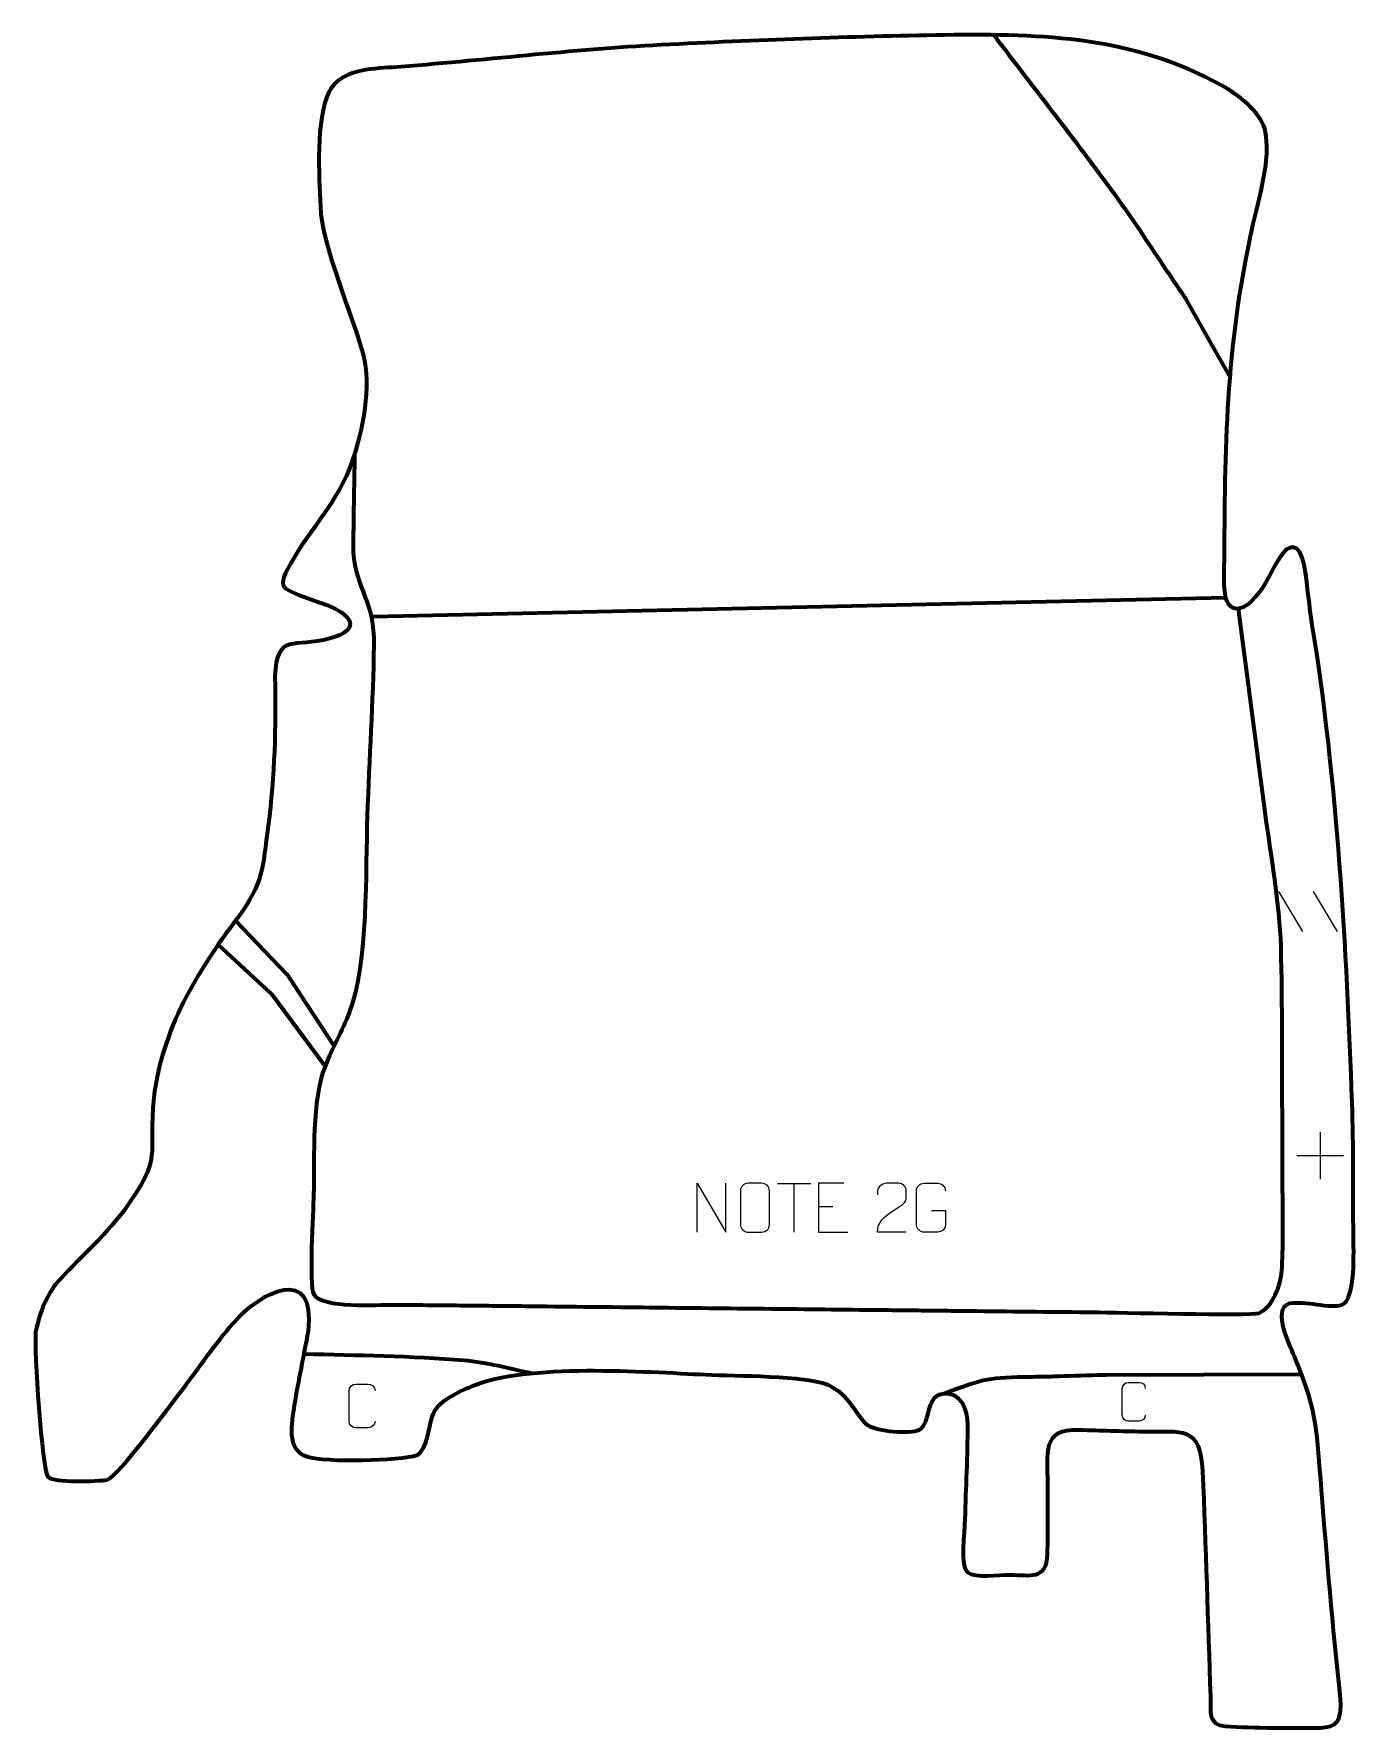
# Model space of a CAD drawing. Header units: millimetres. Extents: x -636 to 40, y -25 to 841.
import ezdxf

# ---------------------------------------------------------------- set-up
doc = ezdxf.new("R2010")
doc.units = ezdxf.units.MM
doc.header["$MEASUREMENT"] = 0
doc.layers.add('layer 2', color=7, linetype='Continuous')
doc.layers.add('layer 3', color=7, linetype='Continuous')

msp = doc.modelspace()

# ---------------------------------------------------------------- linework, layer by layer
at = {"layer": 'layer 2', "color": 142, "lineweight": 158}
for points, knots in [([(-145.1841, 840.3204), (-124.0651, 812.5018), (-101.8948, 784.464), (-81.4848, 756.2318), (-81.4848, 756.2318), (-73.0145, 744.5152), (-65.1868, 732.2817), (-57.0799, 720.3062), (-57.0799, 720.3062), (-53.7285, 715.3673), (-50.3771, 710.4284), (-47.0257, 705.4895), (-47.0257, 705.4895), (-47.0257, 705.4895), (-33.1349, 680.8831), (-33.1349, 680.8831), (-33.1349, 680.8831), (-33.1349, 680.8831), (-24.2785, 665.3839), (-24.2785, 665.3839)], [0, 0, 0, 0, 0.16666667, 0.16666667, 0.16666667, 0.16666667, 0.33333333, 0.33333333, 0.33333333, 0.33333333, 0.5, 0.5, 0.5, 0.5, 0.66666667, 0.66666667, 0.66666667, 0.66666667, 1, 1, 1, 1]), ([(-472.0827, 626.2237), (-472.3104, 609.6027), (-472.7925, 592.6545), (-472.8318, 576.0804), (-472.8318, 576.0804), (-471.2756, 556.3575), (-461.8374, 550.7393), (-462.2408, 528.3381), (-462.2408, 528.3381), (-462.7592, 499.5548), (-464.5997, 470.1066), (-465.6449, 441.2183), (-465.6449, 441.2183), (-466.5911, 413.0783), (-465.0396, 365.5722), (-474.8308, 340.4005), (-474.8308, 340.4005), (-478.653, 330.9245), (-483.2683, 322.495), (-487.0489, 313.4132), (-487.0489, 313.4132), (-494.2457, 295.2459), (-492.6034, 267.1709), (-493.0295, 247.1221), (-493.0295, 247.1221), (-493.3046, 238.9441), (-495.5963, 200.9857), (-492.9461, 196.2829), (-492.9461, 196.2829), (-488.9327, 189.1611), (-460.1597, 191.0677), (-452.3146, 191.0636), (-452.3146, 191.0636), (-440.8333, 190.957), (-429.3519, 190.8691), (-417.8707, 190.7508), (-417.8707, 190.7508), (-417.8707, 190.7508), (-414.8701, 190.7182), (-414.8701, 190.7182), (-414.8701, 190.7182), (-404.868, 190.6093), (-394.8659, 190.5005), (-384.8639, 190.3917), (-384.8639, 190.3917), (-364.8598, 190.1741), (-344.8556, 189.9565), (-324.8515, 189.7388), (-324.8515, 189.7388), (-315.8497, 189.6409), (-306.8478, 189.543), (-297.8459, 189.445), (-297.8459, 189.445), (-288.344, 189.3417), (-278.842, 189.2383), (-269.3401, 189.1349), (-269.3401, 189.1349), (-260.3382, 189.037), (-251.3364, 188.9391), (-242.3345, 188.8411), (-242.3345, 188.8411), (-232.8326, 188.7377), (-223.3306, 188.6344), (-213.8286, 188.531), (-213.8286, 188.531), (-203.8266, 188.4222), (-193.8245, 188.3134), (-183.8225, 188.2046), (-183.8225, 188.2046), (-173.8204, 188.0957), (-163.8183, 187.9869), (-153.8163, 187.8781), (-153.8163, 187.8781), (-133.8122, 187.6605), (-113.808, 187.4429), (-93.8039, 187.2252), (-93.8039, 187.2252), (-83.1235, 187.0864), (-13.3609, 185.4136), (-9.6493, 186.7695), (-9.6493, 186.7695), (-2.5131, 189.3765), (1.7093, 201.5192), (2.1873, 208.4257), (2.1873, 208.4257), (2.985, 219.9522), (2.6677, 234.443), (2.6325, 246.1926), (2.6325, 246.1926), (2.6039, 255.7559), (2.5235, 265.3182), (2.5095, 274.8817), (2.5095, 274.8817), (2.5073, 277.115), (2.5044, 279.3483), (2.51, 281.5816), (2.51, 281.5816), (2.5124, 282.2362), (2.5147, 282.8908), (2.5169, 283.5454), (2.5169, 283.5454), (2.2827, 313.6798), (2.6089, 344.185), (1.7975, 374.2668), (1.7975, 374.2668), (1.0923, 396.4331), (-3.3863, 420.633), (-6.3114, 442.8461), (-6.3114, 442.8461), (-10.8834, 477.5661), (-15.4551, 512.2861), (-20.0284, 547.0059)], [0, 0, 0, 0, 0.03448276, 0.03448276, 0.03448276, 0.03448276, 0.06896552, 0.06896552, 0.06896552, 0.06896552, 0.10344828, 0.10344828, 0.10344828, 0.10344828, 0.13793103, 0.13793103, 0.13793103, 0.13793103, 0.17241379, 0.17241379, 0.17241379, 0.17241379, 0.20689655, 0.20689655, 0.20689655, 0.20689655, 0.24137931, 0.24137931, 0.24137931, 0.24137931, 0.27586207, 0.27586207, 0.27586207, 0.27586207, 0.31034483, 0.31034483, 0.31034483, 0.31034483, 0.34482759, 0.34482759, 0.34482759, 0.34482759, 0.37931034, 0.37931034, 0.37931034, 0.37931034, 0.4137931, 0.4137931, 0.4137931, 0.4137931, 0.44827586, 0.44827586, 0.44827586, 0.44827586, 0.48275862, 0.48275862, 0.48275862, 0.48275862, 0.51724138, 0.51724138, 0.51724138, 0.51724138, 0.55172414, 0.55172414, 0.55172414, 0.55172414, 0.5862069, 0.5862069, 0.5862069, 0.5862069, 0.62068966, 0.62068966, 0.62068966, 0.62068966, 0.65517241, 0.65517241, 0.65517241, 0.65517241, 0.68965517, 0.68965517, 0.68965517, 0.68965517, 0.72413793, 0.72413793, 0.72413793, 0.72413793, 0.75862069, 0.75862069, 0.75862069, 0.75862069, 0.79310345, 0.79310345, 0.79310345, 0.79310345, 0.82758621, 0.82758621, 0.82758621, 0.82758621, 0.86206897, 0.86206897, 0.86206897, 0.86206897, 0.89655172, 0.89655172, 0.89655172, 0.89655172, 0.93103448, 0.93103448, 0.93103448, 0.93103448, 1, 1, 1, 1]), ([(-532.9614, 387.5123), (-532.9614, 387.5123), (-506.7386, 360.075), (-506.7386, 360.075), (-506.7386, 360.075), (-506.7386, 360.075), (-482.776, 323.4881), (-482.776, 323.4881)], [0, 0, 0, 0, 0.33333333, 0.33333333, 0.33333333, 0.33333333, 1, 1, 1, 1]), ([(-487.6903, 313.7746), (-487.6903, 313.7746), (-514.4116, 349.8886), (-514.4116, 349.8886), (-514.4116, 349.8886), (-514.4116, 349.8886), (-541.8259, 375.2285), (-541.8259, 375.2285)], [0, 0, 0, 0, 0.33333333, 0.33333333, 0.33333333, 0.33333333, 1, 1, 1, 1]), ([(-498.0573, 165.9468), (-471.1051, 165.2485), (-442.9798, 164.9556), (-416.1775, 162.684), (-416.1775, 162.684), (-404.5367, 161.6974), (-392.6596, 158.493), (-381.2109, 156.0577)], [0, 0, 0, 0, 0.33333333, 0.33333333, 0.33333333, 0.33333333, 1, 1, 1, 1]), ([(-170.5976, 145.6899), (-148.6917, 153.8105), (-148.5617, 153.881), (-125.1473, 154.2633), (-125.1473, 154.2633), (-121.6685, 154.3201), (-118.1978, 154.3783), (-114.7195, 154.4745), (-114.7195, 154.4745), (-107.2337, 154.7003), (-99.7479, 154.9262), (-92.2622, 155.1521), (-92.2622, 155.1521), (-92.2622, 155.1521), (-87.7707, 155.2876), (-87.7707, 155.2876), (-87.7707, 155.2876), (-87.7707, 155.2876), (12.275, 155.6301), (12.275, 155.6301)], [0, 0, 0, 0, 0.16666667, 0.16666667, 0.16666667, 0.16666667, 0.33333333, 0.33333333, 0.33333333, 0.33333333, 0.5, 0.5, 0.5, 0.5, 0.66666667, 0.66666667, 0.66666667, 0.66666667, 1, 1, 1, 1])]:
    msp.add_open_spline(points, degree=3, knots=knots, dxfattribs=at)
msp.add_open_spline([(-462.6929, 542.9277), (-462.6929, 542.9277), (-26.3985, 552.6901), (-26.3985, 552.6901)], degree=3, dxfattribs=at)
at = {"layer": 'layer 3', "color": 242, "lineweight": 158}
msp.add_open_spline([(-315.1318, 835.2465), (-267.0279, 837.6882), (-218.4661, 839.5269), (-170.3093, 840.2859), (-170.3093, 840.2859), (-119.0903, 840.8789), (-74.046, 839.5377), (-28.4945, 814.4902), (-28.4945, 814.4902), (-20.5216, 810.1061), (-9.44, 801.4766), (-6.54, 792.5709), (-6.54, 792.5709), (-2.5785, 777.0964), (-10.5385, 753.4555), (-13.8564, 737.4366), (-13.8564, 737.4366), (-27.3728, 672.1774), (-26.6154, 626.3395), (-27.299, 561.2204), (-27.299, 561.2204), (-27.2911, 555.4543), (-26.5075, 543.7707), (-17.4738, 547.7679), (-17.4738, 547.7679), (-5.1301, 554.2167), (-0.281, 578.2481), (7.6592, 578.4736), (7.6592, 578.4736), (13.8399, 578.6492), (14.7895, 561.3645), (15.369, 556.7941), (15.369, 556.7941), (16.1884, 550.3318), (16.9161, 543.9347), (17.9465, 537.4956), (17.9465, 537.4956), (30.4212, 461.6202), (35.4604, 371.1039), (38.1771, 294.3343), (38.1771, 294.3343), (38.9677, 271.9953), (38.5249, 249.0646), (38.8286, 226.5933), (38.8286, 226.5933), (38.8607, 219.6707), (40.1985, 193.5978), (32.8397, 190.9551), (32.8397, 190.9551), (27.2512, 188.9481), (13.4854, 193.3141), (6.1916, 191.7952), (6.1916, 191.7952), (-3.389, 189.0185), (6.8714, 168.9777), (9.2402, 163.2919), (9.2402, 163.2919), (20.6828, 135.6377), (20.1154, 125.6978), (22.4891, 96.4485), (22.4891, 96.4485), (25.3345, 61.4772), (28.1163, 26.4998), (32.0695, -8.3681), (32.0695, -8.3681), (33.6601, -22.3974), (29.5773, -25.0887), (22.0372, -25.2033), (22.0372, -25.2033), (7.1999, -25.4289), (-12.2242, -25.3251), (-26.7221, -24.4892), (-26.7221, -24.4892), (-35.8524, -23.9629), (-34.1846, -16.1434), (-34.3082, -9.5134), (-34.3082, -9.5134), (-35.7009, 28.8651), (-36.6764, 67.49), (-38.3252, 105.8213), (-38.3252, 105.8213), (-39.7082, 129.6425), (-48.2366, 125.9104), (-69.1632, 126.2706), (-69.1632, 126.2706), (-80.1014, 126.4589), (-90.579, 126.7364), (-101.5058, 127.1457), (-101.5058, 127.1457), (-120.845, 127.8701), (-117.4385, 114.909), (-117.5124, 99.7786), (-117.5124, 99.7786), (-117.5745, 87.7062), (-117.5387, 75.6278), (-117.5896, 63.5748), (-117.5896, 63.5748), (-118.2899, 50.1119), (-126.4062, 52.9168), (-137.0524, 52.9439), (-137.0524, 52.9439), (-142.0911, 52.9568), (-155.0049, 51.1384), (-158.4752, 54.178), (-158.4752, 54.178), (-162.5577, 57.7538), (-160.2451, 72.8415), (-160.0612, 78.3361), (-160.0612, 78.3361), (-159.5344, 94.3395), (-158.8013, 110.8776), (-158.5635, 126.8355), (-158.5635, 126.8355), (-158.4596, 133.8051), (-159.5461, 144.5051), (-168.4112, 145.6097), (-168.4112, 145.6097), (-180.8204, 147.1559), (-176.6796, 130.3941), (-183.267, 127.1049), (-183.267, 127.1049), (-188.0051, 124.7391), (-204.715, 126.4502), (-209.7143, 129.4309), (-209.7143, 129.4309), (-217.1573, 136.3516), (-218.5621, 144.6994), (-229.9274, 150.1021), (-229.9274, 150.1021), (-241.0266, 154.8307), (-277.5397, 154.6513), (-292.3509, 155.3333), (-292.3509, 155.3333), (-323.5941, 156.758), (-384.3352, 161.2583), (-412.1012, 149.4008), (-412.1012, 149.4008), (-419.3165, 146.2985), (-430.0524, 141.8683), (-432.4912, 133.6945), (-432.4912, 133.6945), (-434.0374, 128.1916), (-435.181, 117.3875), (-439.7735, 114.2516), (-439.7735, 114.2516), (-449.3396, 111.1524), (-487.1669, 110.4558), (-496.3106, 113.3878), (-496.3106, 113.3878), (-507.4453, 116.9584), (-504.3479, 130.4884), (-502.9354, 139.6642), (-502.9354, 139.6642), (-500.9508, 152.4515), (-498.0682, 164.8945), (-495.9125, 177.5899), (-495.9125, 177.5899), (-491.5879, 212.6326), (-520.6826, 197.2208), (-534.1997, 181.6838), (-534.1997, 181.6838), (-542.9642, 171.6096), (-551.6674, 158.7579), (-560.0062, 147.9247), (-560.0062, 147.9247), (-565.3308, 140.936), (-593.4389, 102.7652), (-598.7534, 101.5553), (-598.7534, 101.5553), (-603.4681, 100.7298), (-626.0651, 99.8767), (-628.9365, 103.0709), (-628.9365, 103.0709), (-632.0004, 106.4792), (-636.1407, 168.9436), (-635.228, 176.9774), (-635.228, 176.9774), (-633.7288, 185.0221), (-630.1892, 195.2106), (-624.8729, 201.5312), (-624.8729, 201.5312), (-613.1309, 214.8768), (-600.9061, 224.7242), (-590.0084, 239.3132), (-590.0084, 239.3132), (-569.61, 267.5555), (-577.9097, 266.1191), (-574.8203, 296.9822), (-574.8203, 296.9822), (-570.2797, 332.7948), (-553.2015, 360.505), (-532.0327, 388.7549), (-532.0327, 388.7549), (-518.4833, 407.0664), (-519.2634, 413.9937), (-516.2816, 435.9238), (-516.2816, 435.9238), (-512.9271, 462.2518), (-512.4091, 485.7806), (-512.814, 512.2299), (-512.814, 512.2299), (-512.2781, 534.8703), (-502.8205, 526.8192), (-484.9114, 531.6423), (-484.9114, 531.6423), (-468.0809, 536.1749), (-473.5959, 543.9659), (-486.5448, 548.9641), (-486.5448, 548.9641), (-491.7639, 550.9786), (-503.4016, 554.3686), (-507.4587, 557.3007), (-507.4587, 557.3007), (-510.9346, 560.2989), (-506.7079, 566.6634), (-505.0096, 569.7046), (-505.0096, 569.7046), (-494.5381, 588.4564), (-480.6235, 601.3334), (-473.2694, 622.5087), (-473.2694, 622.5087), (-468.0446, 638.2112), (-463.2731, 660.6817), (-467.6823, 676.9299), (-467.6823, 676.9299), (-473.7108, 698.1766), (-488.7057, 732.1729), (-489.613, 752.7146), (-489.613, 752.7146), (-490.3085, 768.4592), (-492.0394, 797.2333), (-485.2524, 810.9997), (-485.2524, 810.9997), (-479.4899, 822.6882), (-464.0297, 822.9325), (-452.7108, 823.7693), (-452.7108, 823.7693), (-406.7271, 827.1689), (-361.3539, 832.7903), (-315.1318, 835.2465)], degree=3, knots=[0, 0, 0, 0, 0.01639344, 0.01639344, 0.01639344, 0.01639344, 0.03278689, 0.03278689, 0.03278689, 0.03278689, 0.04918033, 0.04918033, 0.04918033, 0.04918033, 0.06557377, 0.06557377, 0.06557377, 0.06557377, 0.08196721, 0.08196721, 0.08196721, 0.08196721, 0.09836066, 0.09836066, 0.09836066, 0.09836066, 0.1147541, 0.1147541, 0.1147541, 0.1147541, 0.13114754, 0.13114754, 0.13114754, 0.13114754, 0.14754098, 0.14754098, 0.14754098, 0.14754098, 0.16393443, 0.16393443, 0.16393443, 0.16393443, 0.18032787, 0.18032787, 0.18032787, 0.18032787, 0.19672131, 0.19672131, 0.19672131, 0.19672131, 0.21311475, 0.21311475, 0.21311475, 0.21311475, 0.2295082, 0.2295082, 0.2295082, 0.2295082, 0.24590164, 0.24590164, 0.24590164, 0.24590164, 0.26229508, 0.26229508, 0.26229508, 0.26229508, 0.27868852, 0.27868852, 0.27868852, 0.27868852, 0.29508197, 0.29508197, 0.29508197, 0.29508197, 0.31147541, 0.31147541, 0.31147541, 0.31147541, 0.32786885, 0.32786885, 0.32786885, 0.32786885, 0.3442623, 0.3442623, 0.3442623, 0.3442623, 0.36065574, 0.36065574, 0.36065574, 0.36065574, 0.37704918, 0.37704918, 0.37704918, 0.37704918, 0.39344262, 0.39344262, 0.39344262, 0.39344262, 0.40983607, 0.40983607, 0.40983607, 0.40983607, 0.42622951, 0.42622951, 0.42622951, 0.42622951, 0.44262295, 0.44262295, 0.44262295, 0.44262295, 0.45901639, 0.45901639, 0.45901639, 0.45901639, 0.47540984, 0.47540984, 0.47540984, 0.47540984, 0.49180328, 0.49180328, 0.49180328, 0.49180328, 0.50819672, 0.50819672, 0.50819672, 0.50819672, 0.52459016, 0.52459016, 0.52459016, 0.52459016, 0.54098361, 0.54098361, 0.54098361, 0.54098361, 0.55737705, 0.55737705, 0.55737705, 0.55737705, 0.57377049, 0.57377049, 0.57377049, 0.57377049, 0.59016393, 0.59016393, 0.59016393, 0.59016393, 0.60655738, 0.60655738, 0.60655738, 0.60655738, 0.62295082, 0.62295082, 0.62295082, 0.62295082, 0.63934426, 0.63934426, 0.63934426, 0.63934426, 0.6557377, 0.6557377, 0.6557377, 0.6557377, 0.67213115, 0.67213115, 0.67213115, 0.67213115, 0.68852459, 0.68852459, 0.68852459, 0.68852459, 0.70491803, 0.70491803, 0.70491803, 0.70491803, 0.72131148, 0.72131148, 0.72131148, 0.72131148, 0.73770492, 0.73770492, 0.73770492, 0.73770492, 0.75409836, 0.75409836, 0.75409836, 0.75409836, 0.7704918, 0.7704918, 0.7704918, 0.7704918, 0.78688525, 0.78688525, 0.78688525, 0.78688525, 0.80327869, 0.80327869, 0.80327869, 0.80327869, 0.81967213, 0.81967213, 0.81967213, 0.81967213, 0.83606557, 0.83606557, 0.83606557, 0.83606557, 0.85245902, 0.85245902, 0.85245902, 0.85245902, 0.86885246, 0.86885246, 0.86885246, 0.86885246, 0.8852459, 0.8852459, 0.8852459, 0.8852459, 0.90163934, 0.90163934, 0.90163934, 0.90163934, 0.91803279, 0.91803279, 0.91803279, 0.91803279, 0.93442623, 0.93442623, 0.93442623, 0.93442623, 0.95081967, 0.95081967, 0.95081967, 0.95081967, 0.96721311, 0.96721311, 0.96721311, 0.96721311, 1, 1, 1, 1], dxfattribs=at)
at = {"layer": 'layer 3', "color": 250, "lineweight": 9}
for points in [[(0.4567, 402.3927), (0.4567, 402.3927), (12.821, 381.8484), (12.821, 381.8484)], [(18.1866, 402.3927), (18.1866, 402.3927), (30.5509, 381.8484), (30.5509, 381.8484)], [(21.8279, 279.3266), (21.8279, 279.3266), (21.8279, 255.3487), (21.8279, 255.3487)], [(9.839, 267.3376), (9.839, 267.3376), (33.8169, 267.3376), (33.8169, 267.3376)], [(-255.7775, 253.1196), (-255.7775, 253.1196), (-238.7903, 253.1196), (-238.7903, 253.1196)], [(-247.2837, 228.1896), (-247.2837, 228.1896), (-247.2837, 253.1431), (-247.2837, 253.1431)], [(-234.7168, 241.2634), (-234.7168, 241.2634), (-227.5487, 241.2634), (-227.5487, 241.2634)]]:
    msp.add_open_spline(points, degree=3, dxfattribs=at)
for points, knots in [([(-296.8345, 228.1935), (-296.8345, 228.1935), (-296.8345, 253.147), (-296.8345, 253.147), (-296.8345, 253.147), (-296.8345, 253.147), (-282.1797, 228.1935), (-282.1797, 228.1935), (-282.1797, 228.1935), (-282.1797, 228.1935), (-282.1797, 253.147), (-282.1797, 253.147)], [0, 0, 0, 0, 0.25, 0.25, 0.25, 0.25, 0.5, 0.5, 0.5, 0.5, 1, 1, 1, 1]), ([(-270.8035, 253.1428), (-268.4778, 253.1428), (-266.1517, 253.1428), (-263.8256, 253.1428), (-263.8256, 253.1428), (-261.879, 253.1784), (-259.8876, 251.6868), (-259.8609, 249.2492), (-259.8609, 249.2492), (-259.8613, 243.5023), (-259.8613, 237.755), (-259.8609, 232.0073), (-259.8609, 232.0073), (-260.0007, 229.6839), (-261.6779, 228.2043), (-263.8256, 228.1935), (-263.8256, 228.1935), (-266.1575, 228.1939), (-268.4894, 228.1939), (-270.8209, 228.1935), (-270.8209, 228.1935), (-272.7459, 228.0881), (-274.718, 229.9726), (-274.7068, 231.9899), (-274.7068, 231.9899), (-274.7065, 237.76), (-274.7065, 243.5297), (-274.7068, 249.299), (-274.7068, 249.299), (-274.7026, 251.4371), (-272.9559, 253.1563), (-270.8035, 253.1428)], [0, 0, 0, 0, 0.11111111, 0.11111111, 0.11111111, 0.11111111, 0.22222222, 0.22222222, 0.22222222, 0.22222222, 0.33333333, 0.33333333, 0.33333333, 0.33333333, 0.44444444, 0.44444444, 0.44444444, 0.44444444, 0.55555556, 0.55555556, 0.55555556, 0.55555556, 0.66666667, 0.66666667, 0.66666667, 0.66666667, 0.77777778, 0.77777778, 0.77777778, 0.77777778, 1, 1, 1, 1]), ([(-221.8429, 253.1431), (-221.8429, 253.1431), (-234.7168, 253.1431), (-234.7168, 253.1431), (-234.7168, 253.1431), (-234.7168, 253.1431), (-234.7168, 228.1895), (-234.7168, 228.1895), (-234.7168, 228.1895), (-234.7168, 228.1895), (-219.851, 228.1895), (-219.851, 228.1895)], [0, 0, 0, 0, 0.25, 0.25, 0.25, 0.25, 0.5, 0.5, 0.5, 0.5, 1, 1, 1, 1]), ([(-189.9124, 228.1792), (-194.8268, 228.1795), (-199.7412, 228.1795), (-204.6553, 228.1792), (-204.6553, 228.1792), (-204.6553, 238.1115), (-190.0043, 240.7527), (-189.9124, 245.063), (-189.9124, 245.063), (-189.9127, 246.4871), (-189.9127, 247.9108), (-189.9124, 249.3341), (-189.9124, 249.3341), (-189.9293, 251.4112), (-192.0521, 253.136), (-193.7231, 253.1533), (-193.7231, 253.1533), (-195.7963, 253.1529), (-197.8692, 253.1529), (-199.9416, 253.1533), (-199.9416, 253.1533), (-201.7637, 253.1698), (-204.5884, 251.3777), (-204.6553, 249.2841), (-204.6553, 249.2841), (-204.6553, 249.2841), (-204.6553, 247.2293), (-204.6553, 247.2293)], [0, 0, 0, 0, 0.125, 0.125, 0.125, 0.125, 0.25, 0.25, 0.25, 0.25, 0.375, 0.375, 0.375, 0.375, 0.5, 0.5, 0.5, 0.5, 0.625, 0.625, 0.625, 0.625, 0.75, 0.75, 0.75, 0.75, 1, 1, 1, 1]), ([(-177.029, 239.1753), (-177.029, 239.1753), (-169.8609, 239.1753), (-169.8609, 239.1753), (-169.8609, 239.1753), (-169.8609, 239.1753), (-169.8609, 232.0072), (-169.8609, 232.0072), (-169.8609, 232.0072), (-170.0006, 229.6838), (-171.6778, 228.2042), (-173.8256, 228.1934), (-173.8256, 228.1934), (-176.1574, 228.1938), (-178.4894, 228.1938), (-180.8209, 228.1934), (-180.8209, 228.1934), (-182.7458, 228.088), (-184.718, 229.9725), (-184.7068, 231.9898), (-184.7068, 231.9898), (-184.7064, 237.7599), (-184.7064, 243.5296), (-184.7068, 249.2989), (-184.7068, 249.2989), (-184.7026, 251.437), (-182.9558, 253.1562), (-180.8035, 253.1428), (-180.8035, 253.1428), (-178.4778, 253.1428), (-176.1517, 253.1428), (-173.8256, 253.1428), (-173.8256, 253.1428), (-171.8789, 253.1782), (-169.8875, 251.6867), (-169.8609, 249.249)], [0, 0, 0, 0, 0.1, 0.1, 0.1, 0.1, 0.2, 0.2, 0.2, 0.2, 0.3, 0.3, 0.3, 0.3, 0.4, 0.4, 0.4, 0.4, 0.5, 0.5, 0.5, 0.5, 0.6, 0.6, 0.6, 0.6, 0.7, 0.7, 0.7, 0.7, 0.8, 0.8, 0.8, 0.8, 1, 1, 1, 1]), ([(-461.6315, 131.5436), (-461.7567, 129.4626), (-463.2589, 128.1374), (-465.1826, 128.1277), (-465.1826, 128.1277), (-467.2712, 128.128), (-469.3598, 128.128), (-471.4481, 128.1277), (-471.4481, 128.1277), (-473.1723, 128.0333), (-474.9387, 129.7212), (-474.9287, 131.528), (-474.9287, 131.528), (-474.9283, 136.6962), (-474.9283, 141.8639), (-474.9287, 147.0313), (-474.9287, 147.0313), (-474.9249, 148.9464), (-473.3604, 150.4863), (-471.4325, 150.4742), (-471.4325, 150.4742), (-469.3495, 150.4742), (-467.266, 150.4742), (-465.1826, 150.4742), (-465.1826, 150.4742), (-463.4391, 150.506), (-461.6554, 149.1701), (-461.6315, 146.9867)], [0, 0, 0, 0, 0.125, 0.125, 0.125, 0.125, 0.25, 0.25, 0.25, 0.25, 0.375, 0.375, 0.375, 0.375, 0.5, 0.5, 0.5, 0.5, 0.625, 0.625, 0.625, 0.625, 0.75, 0.75, 0.75, 0.75, 1, 1, 1, 1]), ([(-67.644, 134.5871), (-67.7547, 132.7457), (-69.084, 131.573), (-70.7862, 131.5645), (-70.7862, 131.5645), (-72.6343, 131.5648), (-74.4824, 131.5648), (-76.3303, 131.5645), (-76.3303, 131.5645), (-77.8559, 131.4809), (-79.4189, 132.9745), (-79.4101, 134.5733), (-79.4101, 134.5733), (-79.4098, 139.1464), (-79.4098, 143.7191), (-79.4101, 148.2916), (-79.4101, 148.2916), (-79.4067, 149.9861), (-78.0224, 151.3488), (-76.3165, 151.3381), (-76.3165, 151.3381), (-74.4733, 151.3381), (-72.6297, 151.3381), (-70.7862, 151.3381), (-70.7862, 151.3381), (-69.2434, 151.3662), (-67.6651, 150.1841), (-67.644, 148.2521)], [0, 0, 0, 0, 0.125, 0.125, 0.125, 0.125, 0.25, 0.25, 0.25, 0.25, 0.375, 0.375, 0.375, 0.375, 0.5, 0.5, 0.5, 0.5, 0.625, 0.625, 0.625, 0.625, 0.75, 0.75, 0.75, 0.75, 1, 1, 1, 1])]:
    msp.add_open_spline(points, degree=3, knots=knots, dxfattribs=at)

doc.saveas('drawing.dxf')
